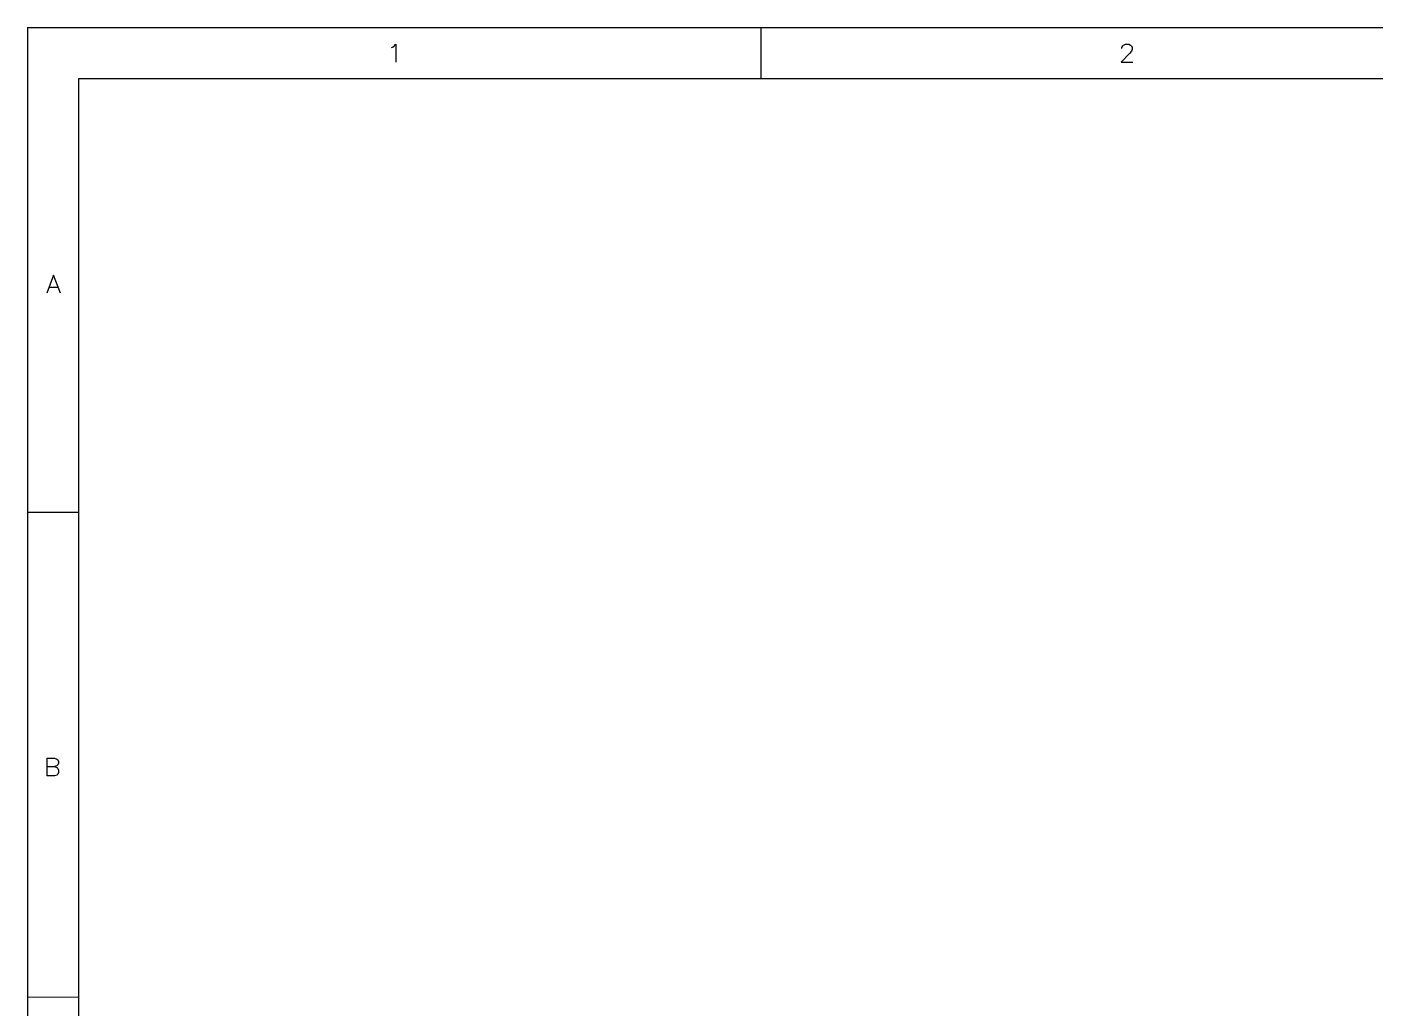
# Model space of a CAD drawing. Header units: millimetres. Extents: x 5 to 297, y 0 to 198.
# Drawn here: x 5 to 139.3, y 100.5 to 198.2 of the extents above; entities that cross this region are included whole.
import ezdxf

# ---------------------------------------------------------------- set-up
doc = ezdxf.new("R2010")
doc.units = ezdxf.units.MM
doc.layers.add('Mechanical16', color=56, linetype='Continuous')

msp = doc.modelspace()

# ---------------------------------------------------------------- linework, layer by layer
at = {"layer": 'Mechanical16'}
for p, q in [((41.33, 196.13), (41.5, 196.21)), ((41.5, 196.21), (41.75, 196.47)), ((41.75, 196.47), (41.75, 194.69)), ((114.05, 196.13), (114.14, 196.3)), ((114.05, 196.05), (114.05, 196.13)), ((114.14, 196.3), (114.22, 196.38)), ((114.22, 196.38), (114.39, 196.47)), ((114.39, 196.47), (114.73, 196.47)), ((114.73, 196.47), (114.9, 196.38)), ((114.9, 196.38), (114.99, 196.3)), ((114.99, 196.3), (115.07, 196.13)), ((115.07, 196.13), (115.07, 195.96)), ((114.82, 195.54), (113.97, 194.69)), ((113.97, 194.69), (115.15, 194.69)), ((114.99, 195.79), (114.82, 195.54)), ((115.07, 195.96), (114.99, 195.79)), ((7.66, 173.46), (6.98, 171.68)), ((8.34, 171.68), (7.66, 173.46)), ((7.24, 172.27), (8.09, 172.27)), ((6.98, 125.4), (6.98, 123.62)), ((6.98, 125.4), (7.75, 125.4)), ((7.75, 125.4), (8, 125.31)), ((8, 125.31), (8.09, 125.23)), ((8.09, 125.23), (8.17, 125.06)), ((8.17, 124.89), (8.09, 124.72)), ((8.17, 125.06), (8.17, 124.89)), ((6.98, 124.55), (7.75, 124.55)), ((7.75, 123.62), (6.98, 123.62)), ((8, 124.64), (7.75, 124.55)), ((7.75, 124.55), (8, 124.47)), ((8, 123.71), (7.75, 123.62)), ((8.09, 124.72), (8, 124.64)), ((8, 124.47), (8.09, 124.38)), ((8.09, 123.79), (8, 123.71)), ((8.09, 124.38), (8.17, 124.21)), ((8.17, 123.96), (8.09, 123.79)), ((8.17, 124.21), (8.17, 123.96))]:
    msp.add_line(p, q, dxfattribs=at)
at = {"layer": 'Mechanical16', "const_width": 0.127}
for points in [[(5.08, 198.12), (297.18, 198.12)], [(5.08, 5.08), (5.08, 198.12)], [(78.1, 193.04), (78.1, 198.12)], [(10.16, 10.16), (10.16, 193.04)], [(10.16, 193.04), (292.1, 193.04)], [(5.08, 149.86), (10.16, 149.86)], [(5.08, 101.6), (10.16, 101.6)]]:
    msp.add_lwpolyline(points, dxfattribs=at)
at = {"layer": 'Mechanical16', "const_width": 0.0635}
for points in [[(5.05, 198.12, 1), (5.11, 198.12, 1)], [(5.05, 198.12, 1), (5.11, 198.12, 1)], [(78.07, 198.12, 1), (78.14, 198.12, 1)], [(10.13, 193.04, 1), (10.19, 193.04, 1)], [(10.13, 193.04, 1), (10.19, 193.04, 1)], [(78.07, 193.04, 1), (78.14, 193.04, 1)], [(5.05, 149.86, 1), (5.11, 149.86, 1)], [(10.13, 149.86, 1), (10.19, 149.86, 1)], [(5.05, 101.6, 1), (5.11, 101.6, 1)], [(10.13, 101.6, 1), (10.19, 101.6, 1)]]:
    msp.add_lwpolyline(points, format="xyb", close=True, dxfattribs=at)

doc.saveas('drawing.dxf')
